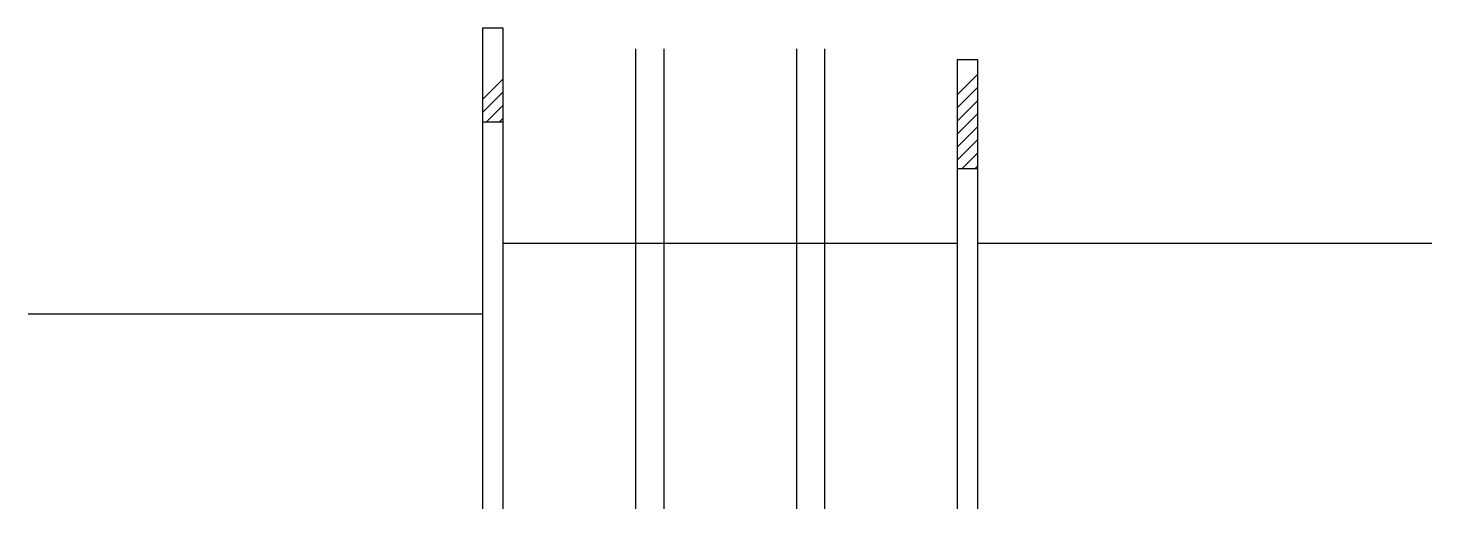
# Model space of a CAD drawing. Header units: metres. Extents: x 3741 to 5033, y 1590 to 2032.
import ezdxf

# ---------------------------------------------------------------- set-up
doc = ezdxf.new("R2010")
doc.units = ezdxf.units.M
for name, color, linetype in [('3', 7, 'Continuous'), ('7', 7, 'Continuous'), ('Painéis', 7, 'Continuous')]:
    doc.layers.add(name, color=color, linetype=linetype)

msp = doc.modelspace()

# ---------------------------------------------------------------- linework, layer by layer
at = {"layer": '3', "color": 7, "lineweight": 25}
for p, q in [((4596.5, 1970.7), (4615.5, 1989.7)), ((4159.5, 1966.4), (4178.5, 1985.4)), ((4596.5, 1958.7), (4615.5, 1977.7)), ((4159.5, 1954.4), (4178.5, 1973.4)), ((4596.5, 1946.6), (4615.5, 1965.6)), ((4163.2, 1946.1), (4178.5, 1961.4)), ((4596.5, 1934.6), (4615.5, 1953.6)), ((4175.2, 1946.1), (4178.5, 1949.4)), ((4596.5, 1922.6), (4615.5, 1941.6)), ((4596.5, 1910.6), (4615.5, 1929.6)), ((4601, 1903.1), (4615.5, 1917.6)), ((4613, 1903.1), (4615.5, 1905.5))]:
    msp.add_line(p, q, dxfattribs=at)
for points in [[(4159.5, 1946.1), (4159.5, 1590.1)], [(4178.5, 1590.1), (4178.5, 1946.1)], [(4596.5, 1903.1), (4596.5, 1590.1)], [(4615.5, 1590.1), (4615.5, 1903.1)]]:
    msp.add_lwpolyline(points, dxfattribs=at)
at = {"layer": '7', "color": 7, "lineweight": 25}
for points in [[(4159.5, 1946.1), (4178.5, 1946.1), (4178.5, 2032.1), (4159.5, 2032.1), (4159.5, 1946.1)], [(4596.5, 1903.1), (4615.5, 1903.1), (4615.5, 2003.1), (4596.5, 2003.1), (4596.5, 1903.1)]]:
    msp.add_lwpolyline(points, dxfattribs=at)
at = {"layer": 'Painéis', "color": 7, "lineweight": 25}
for p, q in [((4300.5, 2013.1), (4300.5, 1590.1)), ((4326.5, 2013.1), (4326.5, 1590.1)), ((4448.5, 2013.1), (4448.5, 1590.1)), ((4474.5, 2013.1), (4474.5, 1590.1)), ((4596.4, 1834.1), (4178.4, 1834.1)), ((5033.4, 1834.1), (4615.4, 1834.1)), ((4159.4, 1769.1), (3741.4, 1769.1))]:
    msp.add_line(p, q, dxfattribs=at)

doc.saveas('drawing.dxf')
